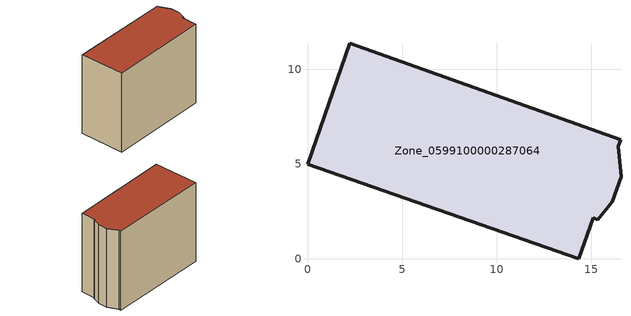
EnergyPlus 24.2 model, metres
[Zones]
Zone_0599100000287064
 floor ground (C_G): 0,4.98 2.24,11.38 16.55,6.29 16.43,5.95 16.57,4.34 16.11,3.01 15.34,2.07 15.1,2.16 14.35,0 z0
 wall outside (C_F): 2.24,11.38 0,4.98 14.35,0 15.1,2.16 15.34,2.07 16.11,3.01 16.57,4.34 16.43,5.95 16.55,6.29 2.24,11.38 z0:12.4
 roof outside (C_R): 16.55,6.29 2.24,11.38 0,4.98 14.35,0 15.1,2.16 15.34,2.07 16.11,3.01 16.57,4.34 16.43,5.95 z12.4
[BUILDING]
Pand.0599100000287064: North Axis=0; Terrain=City; Loads Convergence Tolerance Value=0.04; Temperature Convergence Tolerance Value=0.4; Solar Distribution=FullExterior; Maximum Number of Warmup Days=25; Minimum Number of Warmup Days=1
[Site:Location]
Rotterdam.The.Hague.AP_ZH_NLD Design_Conditions: Latitude=51.96; Longitude=4.45; Time Zone=1; Elevation=-4.5
[SITE:GROUNDTEMPERATURE:BUILDINGSURFACE]
18, 18, 18, 18, 18, 18, 18, 18, 18, 18, 18, 18
[MATERIAL] Thermal Absorptance=0.9; Solar Absorptance=0.7; Visible Absorptance=0.7
Name | Roughness | Thickness | Conductivity | Density | Specific Heat
G.TI.1946 | MediumSmooth | 0.15 | 1 | 540 | 1210
F.TI.1946 | Rough | 0.3 | 0.857143 | 1920 | 840
R.TI.1946 | MediumRough | 0.2 | 0.1 | 1500 | 1000
[CONSTRUCTION]
C_G: G.TI.1946
C_F: F.TI.1946
C_R: R.TI.1946
[ZONE]
Zone_0599100000287064: Type=1; Multiplier=1; Ceiling Height=Autocalculate; Volume=Autocalculate; Floor Area=autocalculate; Part of Total Floor Area=Yes
[ZONEINFILTRATION:DESIGNFLOWRATE]
Infil_Zone_0599100000287064: Zone or ZoneList or Space or SpaceList=Zone_0599100000287064; Schedule=AlwaysOn; Design Flow Rate Calculation Method=Flow/Area; Flow Rate per Floor Area=0.003; Constant Term Coefficient=1; Temperature Term Coefficient=0; Velocity Term Coefficient=0; Velocity Squared Term Coefficient=0
[HVACTEMPLATE:ZONE:IDEALLOADSAIRSYSTEM]
Zone_0599100000287064: Maximum Heating Supply Air Temperature=50; Minimum Cooling Supply Air Temperature=13; Maximum Heating Supply Air Humidity Ratio=0.0156; Minimum Cooling Supply Air Humidity Ratio=0.0077; Heating Limit=NoLimit; Cooling Limit=NoLimit; Dehumidification Control Type=ConstantSensibleHeatRatio; Cooling Sensible Heat Ratio=0.7; Dehumidification Setpoint=60; Humidification Control Type=None; Humidification Setpoint=30; Outdoor Air Method=None; Outdoor Air Flow Rate per Person=0.00944; Outdoor Air Flow Rate per Zone Floor Area=0; Outdoor Air Flow Rate per Zone=0; Demand Controlled Ventilation Type=None; Outdoor Air Economizer Type=NoEconomizer; Heat Recovery Type=None; Sensible Heat Recovery Effectiveness=0.7; Latent Heat Recovery Effectiveness=0.65
[ZONECONTROL:THERMOSTAT]
ThermostatControl_Zone_0599100000287064: Zone or ZoneList=Zone_0599100000287064; Control Type Schedule=DualSetpointControlType; Control 1=Thermostat_Zone_0599100000287064; Temperature Difference Between Cutout And Setpoint=0
[THERMOSTATSETPOINT:DUALSETPOINT]
Thermostat_Zone_0599100000287064: Heating Setpoint Temperature Schedule=HeatingSetpoint_Zone_0599100000287064; Cooling Setpoint Temperature Schedule=CoolingSetpoint_Zone_0599100000287064
[SCHEDULE:COMPACT]
HeatingSetpoint_Zone_0599100000287064: Through: 12/31, For: AllDays, Until: 24:00, 21
CoolingSetpoint_Zone_0599100000287064: Through: 12/31, For: AllDays, Until: 24:00, 24
DualSetpointControlType: Through: 12/31, For: AllDays, Until: 24:00, 4
AlwaysOn: Through: 12/31, For: AllDays, Until: 24:00, 1
